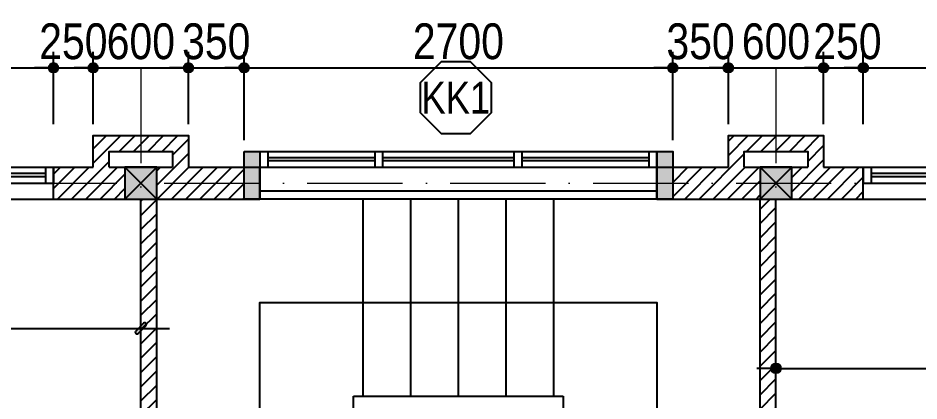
# Model space of a CAD drawing. Header units: millimetres. Extents: x 1201 to 176852, y 279 to 65351.
# Drawn here: x 88695 to 94370, y 35138 to 37547 of the extents above; entities that cross this region are included whole.
import ezdxf
from ezdxf.enums import TextEntityAlignment as Align

# ---------------------------------------------------------------- set-up
doc = ezdxf.new("R2010")
doc.units = ezdxf.units.MM
doc.linetypes.add('ACAD_ISO10W100', pattern=[18, 12, -3, 0, -3])
for name, color, linetype in [('009', 251, 'Continuous'), ('DIM', 1, 'Continuous'), ('DOOR', 20, 'Continuous'), ('MEDIUM', 2, 'Continuous'), ('TAGS', 60, 'Continuous'), ('TEXT', 7, 'Continuous'), ('TUONG', 131, 'Continuous'), ('WALL', 4, 'Continuous')]:
    doc.layers.add(name, color=color, linetype=linetype)
doc.layers.add('NET-THAY', color=2, linetype='Continuous', lineweight=13)
doc.layers.add('TRUC', color=24, linetype='Continuous', lineweight=0)
doc.styles.add('HEL-CONDENSE', font='')
doc.styles.add('KICHTHUOC', font='', dxfattribs={"width": 0.8})
doc.styles.add('VNI-HELVE-CONDENSEN', font='')
doc.styles.get('HEL-CONDENSE').set_extended_font_data('VNI-Helve-Condense')
doc.styles.get('KICHTHUOC').set_extended_font_data('VNI-Helve-Condense')
doc.styles.get('VNI-HELVE-CONDENSEN').set_extended_font_data('VNI-Helve-Condense')
doc.dimstyles.new('1-100', dxfattribs={"dimtxt": 200, "dimasz": 60, "dimexe": 0, "dimexo": 0, "dimgap": 70, "dimtad": 1, "dimtoh": 1, "dimdec": 0, "dimzin": 9, "dimdsep": 46, "dimtxsty": 'KICHTHUOC', "dimblk": 'KTHUOC', "dimcen": 15, "dimdle": 150, "dimclrd": 256, "dimclre": 256, "dimclrt": 7, "dimadec": 0, "dimazin": 0, "dimtfac": 1, "dimtdec": 0, "dimtix": 1, "dimtmove": 2, "dimatfit": 3, "dimfxl": 1, "dimtolj": 1, "dimtzin": 1, "dimarcsym": 0})
doc.dimstyles.new('D100', dxfattribs={"dimtxt": 225, "dimasz": 1.2, "dimexe": 100, "dimexo": 0, "dimgap": 50, "dimtad": 1, "dimdec": 0, "dimzin": 13, "dimdsep": 46, "dimtxsty": 'HEL-CONDENSE', "dimblk": 'D50', "dimcen": 0, "dimclrd": 1, "dimclre": 1, "dimclrt": 7, "dimadec": 0, "dimazin": 0, "dimtfac": 1, "dimtdec": 0, "dimtmove": 0, "dimatfit": 3, "dimldrblk": 'D50', "dimfxl": 1, "dimtolj": 1, "dimtzin": 13, "dimarcsym": 0})
pattern_1 = [(45, (-1228036.16, -308637.74), (-44.9012806, 44.9012806), [])]

# ---------------------------------------------------------------- blocks, each defined once
blk = doc.blocks.new('s11')
at = {"layer": 'DOOR'}
for p, q in [((0, 0), (0, -100)), ((1400, 0), (0, 0)), ((50, 0), (50, -100)), ((1350, 0), (1350, -100)), ((1400, 0), (1400, -100)), ((1400, -100), (0, -100))]:
    blk.add_line(p, q, dxfattribs=at)
at = {"layer": 'DOOR', "linetype": 'ByBlock', "lineweight": -2}
for p, q in [((675, -100), (675, 0)), ((725, -100), (725, 0))]:
    blk.add_line(p, q, dxfattribs=at)
at = {"layer": 'DOOR', "color": 251}
for p, q in [((50, -40), (675, -40)), ((725, -40), (1350, -40)), ((50, -60), (675, -60)), ((725, -60), (1350, -60))]:
    blk.add_line(p, q, dxfattribs=at)
blk = doc.blocks.new('A$C225A2996')
at = {"layer": 'WALL'}
blk.add_hatch(color=4, dxfattribs=at).paths.add_polyline_path([(531.4, 81.6), (731.4, 81.6), (731.4, 281.6), (531.4, 281.6)])
at = {"layer": 'WALL', "color": 4}
for p, q in [((531.4, 281.6), (731.4, 81.6)), ((531.4, 81.6), (731.4, 281.6))]:
    blk.add_line(p, q, dxfattribs=at)
blk.add_lwpolyline([(531.4, 81.6), (731.4, 81.6), (731.4, 281.6), (531.4, 281.6)], close=True, dxfattribs=at)
blk = doc.blocks.new('KH-CUADI')
at = {"layer": 'TAGS'}
blk.add_lwpolyline([(-124.3, 300), (-300, 124.3), (-300, -124.3), (-124.3, -300), (124.3, -300), (300, -124.3), (300, 124.3), (124.3, 300)], close=True, dxfattribs=at)
at = {"layer": 'TAGS', "style": 'VNI-HELVE-CONDENSEN'}
blk.add_attdef('D', text='', height=300, dxfattribs=at).set_placement((0, 0), align=Align.MIDDLE)
blk = doc.blocks.new('D50')
at = {"layer": 'DIM'}
blk.add_hatch(color=256, dxfattribs=at).paths.add_polyline_path([(25, 0, 1), (-25, 0, 1)])
blk.add_line((25, 0), (100, 0), dxfattribs=at)
blk.add_circle((0, 0), 25, dxfattribs=at)
blk = doc.blocks.new('*D1028')
at = {"layer": 'DEFPOINTS', "color": 0, "transparency": 16777216}
for p in [(89769, 37234.2), (89169, 36878.9), (89769, 36878.9)]:
    blk.add_point(p, dxfattribs=at)
at = {"layer": 'DIM', "color": 1, "lineweight": -2, "transparency": 16777216}
for p, q in [((89169, 36878.9), (89169, 37334.2)), ((89769, 36878.9), (89769, 37334.2)), ((89170.2, 37234.2), (89767.8, 37234.2))]:
    blk.add_line(p, q, dxfattribs=at)
at = {"layer": 'DIM', "color": 1, "lineweight": -2, "transparency": 16777216, "xscale": 1.199999999999999, "yscale": 1.199999999999999, "zscale": 1.199999999999999, "rotation": 180}
blk.add_blockref('D50', (89169, 37234.2), dxfattribs=at)
at = {"layer": 'DIM', "color": 1, "lineweight": -2, "transparency": 16777216, "xscale": 1.199999999999999, "yscale": 1.199999999999999, "zscale": 1.199999999999999}
blk.add_blockref('D50', (89769, 37234.2), dxfattribs=at)
at = {"layer": 'DIM', "color": 7, "transparency": 16777216, "insert": (89469, 37399.1), "char_height": 225, "attachment_point": 5, "style": 'HEL-CONDENSE'}
blk.add_mtext('\\A1;600', dxfattribs=at)
blk = doc.blocks.new('*D1029')
at = {"layer": 'DEFPOINTS', "color": 0, "transparency": 16777216}
for p in [(90119, 37234.2), (89769, 36878.9), (90119, 36778.9)]:
    blk.add_point(p, dxfattribs=at)
at = {"layer": 'DIM', "color": 1, "lineweight": -2, "transparency": 16777216}
for p, q in [((89769, 36878.9), (89769, 37334.2)), ((90119, 36778.9), (90119, 37334.2)), ((89770.2, 37234.2), (90117.8, 37234.2))]:
    blk.add_line(p, q, dxfattribs=at)
at = {"layer": 'DIM', "color": 1, "lineweight": -2, "transparency": 16777216, "xscale": 1.199999999999999, "yscale": 1.199999999999999, "zscale": 1.199999999999999, "rotation": 180}
blk.add_blockref('D50', (89769, 37234.2), dxfattribs=at)
at = {"layer": 'DIM', "color": 1, "lineweight": -2, "transparency": 16777216, "xscale": 1.199999999999999, "yscale": 1.199999999999999, "zscale": 1.199999999999999}
blk.add_blockref('D50', (90119, 37234.2), dxfattribs=at)
at = {"layer": 'DIM', "color": 7, "transparency": 16777216, "insert": (89944, 37399.1), "char_height": 225, "attachment_point": 5, "style": 'HEL-CONDENSE'}
blk.add_mtext('\\A1;350', dxfattribs=at)
blk = doc.blocks.new('*D1030')
at = {"layer": 'DEFPOINTS', "color": 0, "transparency": 16777216}
for p in [(92819, 37234.2), (90119, 36778.9), (92819, 36778.9)]:
    blk.add_point(p, dxfattribs=at)
at = {"layer": 'DIM', "color": 1, "lineweight": -2, "transparency": 16777216}
for p, q in [((90119, 36778.9), (90119, 37334.2)), ((92819, 36778.9), (92819, 37334.2)), ((90120.2, 37234.2), (92817.8, 37234.2))]:
    blk.add_line(p, q, dxfattribs=at)
at = {"layer": 'DIM', "color": 1, "lineweight": -2, "transparency": 16777216, "xscale": 1.199999999999999, "yscale": 1.199999999999999, "zscale": 1.199999999999999, "rotation": 180}
blk.add_blockref('D50', (90119, 37234.2), dxfattribs=at)
at = {"layer": 'DIM', "color": 1, "lineweight": -2, "transparency": 16777216, "xscale": 1.199999999999999, "yscale": 1.199999999999999, "zscale": 1.199999999999999}
blk.add_blockref('D50', (92819, 37234.2), dxfattribs=at)
at = {"layer": 'DIM', "color": 7, "transparency": 16777216, "insert": (91469, 37399.1), "char_height": 225, "attachment_point": 5, "style": 'HEL-CONDENSE'}
blk.add_mtext('\\A1;2700', dxfattribs=at)
blk = doc.blocks.new('*D1031')
at = {"layer": 'DEFPOINTS', "color": 0, "transparency": 16777216}
for p in [(93169, 37234.2), (93169, 36878.9), (92819, 36778.9)]:
    blk.add_point(p, dxfattribs=at)
at = {"layer": 'DIM', "color": 1, "lineweight": -2, "transparency": 16777216}
for p, q in [((92819, 36778.9), (92819, 37334.2)), ((93169, 36878.9), (93169, 37334.2)), ((92820.2, 37234.2), (93167.8, 37234.2))]:
    blk.add_line(p, q, dxfattribs=at)
at = {"layer": 'DIM', "color": 1, "lineweight": -2, "transparency": 16777216, "xscale": 1.199999999999999, "yscale": 1.199999999999999, "zscale": 1.199999999999999, "rotation": 180}
blk.add_blockref('D50', (92819, 37234.2), dxfattribs=at)
at = {"layer": 'DIM', "color": 1, "lineweight": -2, "transparency": 16777216, "xscale": 1.199999999999999, "yscale": 1.199999999999999, "zscale": 1.199999999999999}
blk.add_blockref('D50', (93169, 37234.2), dxfattribs=at)
at = {"layer": 'DIM', "color": 7, "transparency": 16777216, "insert": (92994, 37399.1), "char_height": 225, "attachment_point": 5, "style": 'HEL-CONDENSE'}
blk.add_mtext('\\A1;350', dxfattribs=at)
blk = doc.blocks.new('*D1032')
at = {"layer": 'DEFPOINTS', "color": 0, "transparency": 16777216}
for p in [(93769, 37234.2), (93169, 36878.9), (93769, 36878.9)]:
    blk.add_point(p, dxfattribs=at)
at = {"layer": 'DIM', "color": 1, "lineweight": -2, "transparency": 16777216}
for p, q in [((93169, 36878.9), (93169, 37334.2)), ((93769, 36878.9), (93769, 37334.2)), ((93170.2, 37234.2), (93767.8, 37234.2))]:
    blk.add_line(p, q, dxfattribs=at)
at = {"layer": 'DIM', "color": 1, "lineweight": -2, "transparency": 16777216, "xscale": 1.199999999999999, "yscale": 1.199999999999999, "zscale": 1.199999999999999, "rotation": 180}
blk.add_blockref('D50', (93169, 37234.2), dxfattribs=at)
at = {"layer": 'DIM', "color": 1, "lineweight": -2, "transparency": 16777216, "xscale": 1.199999999999999, "yscale": 1.199999999999999, "zscale": 1.199999999999999}
blk.add_blockref('D50', (93769, 37234.2), dxfattribs=at)
at = {"layer": 'DIM', "color": 7, "transparency": 16777216, "insert": (93469, 37399.1), "char_height": 225, "attachment_point": 5, "style": 'HEL-CONDENSE'}
blk.add_mtext('\\A1;600', dxfattribs=at)
blk = doc.blocks.new('*D1033')
at = {"layer": 'DEFPOINTS', "color": 0, "transparency": 16777216}
for p in [(94019, 37234.2), (93769, 36878.9), (94019, 36878.9)]:
    blk.add_point(p, dxfattribs=at)
at = {"layer": 'DIM', "color": 1, "lineweight": -2, "transparency": 16777216}
for p, q in [((93769, 36878.9), (93769, 37334.2)), ((94019, 36878.9), (94019, 37334.2)), ((93770.2, 37234.2), (94017.8, 37234.2))]:
    blk.add_line(p, q, dxfattribs=at)
at = {"layer": 'DIM', "color": 1, "lineweight": -2, "transparency": 16777216, "xscale": 1.199999999999999, "yscale": 1.199999999999999, "zscale": 1.199999999999999, "rotation": 180}
blk.add_blockref('D50', (93769, 37234.2), dxfattribs=at)
at = {"layer": 'DIM', "color": 1, "lineweight": -2, "transparency": 16777216, "xscale": 1.199999999999999, "yscale": 1.199999999999999, "zscale": 1.199999999999999}
blk.add_blockref('D50', (94019, 37234.2), dxfattribs=at)
at = {"layer": 'DIM', "color": 7, "transparency": 16777216, "insert": (93919, 37399.1), "char_height": 225, "attachment_point": 5, "style": 'HEL-CONDENSE'}
blk.add_mtext('\\A1;250', dxfattribs=at)
blk = doc.blocks.new('*D1047')
at = {"layer": 'DEFPOINTS', "color": 0, "transparency": 16777216}
for p in [(88919, 37234.2), (87519, 36878.9), (88919, 36878.9)]:
    blk.add_point(p, dxfattribs=at)
at = {"layer": 'DIM', "color": 1, "lineweight": -2, "transparency": 16777216}
for p, q in [((87519, 36878.9), (87519, 37334.2)), ((88919, 36878.9), (88919, 37334.2)), ((87520.2, 37234.2), (88917.8, 37234.2))]:
    blk.add_line(p, q, dxfattribs=at)
at = {"layer": 'DIM', "color": 1, "lineweight": -2, "transparency": 16777216, "xscale": 1.199999999999999, "yscale": 1.199999999999999, "zscale": 1.199999999999999, "rotation": 180}
blk.add_blockref('D50', (87519, 37234.2), dxfattribs=at)
at = {"layer": 'DIM', "color": 1, "lineweight": -2, "transparency": 16777216, "xscale": 1.199999999999999, "yscale": 1.199999999999999, "zscale": 1.199999999999999}
blk.add_blockref('D50', (88919, 37234.2), dxfattribs=at)
at = {"layer": 'DIM', "color": 7, "transparency": 16777216, "insert": (88219, 37399.1), "char_height": 225, "attachment_point": 5, "style": 'HEL-CONDENSE'}
blk.add_mtext('\\A1;1400', dxfattribs=at)
blk = doc.blocks.new('*D1048')
at = {"layer": 'DEFPOINTS', "color": 0, "transparency": 16777216}
for p in [(89169, 37234.2), (88919, 36942), (89169, 36878.9)]:
    blk.add_point(p, dxfattribs=at)
at = {"layer": 'DIM', "color": 1, "lineweight": -2, "transparency": 16777216}
for p, q in [((88919, 36942), (88919, 37334.2)), ((89169, 36878.9), (89169, 37334.2)), ((88920.2, 37234.2), (89167.8, 37234.2))]:
    blk.add_line(p, q, dxfattribs=at)
at = {"layer": 'DIM', "color": 1, "lineweight": -2, "transparency": 16777216, "xscale": 1.199999999999999, "yscale": 1.199999999999999, "zscale": 1.199999999999999, "rotation": 180}
blk.add_blockref('D50', (88919, 37234.2), dxfattribs=at)
at = {"layer": 'DIM', "color": 1, "lineweight": -2, "transparency": 16777216, "xscale": 1.199999999999999, "yscale": 1.199999999999999, "zscale": 1.199999999999999}
blk.add_blockref('D50', (89169, 37234.2), dxfattribs=at)
at = {"layer": 'DIM', "color": 7, "transparency": 16777216, "insert": (89044, 37399.1), "char_height": 225, "attachment_point": 5, "style": 'HEL-CONDENSE'}
blk.add_mtext('\\A1;250', dxfattribs=at)
blk = doc.blocks.new('*D1053')
at = {"layer": 'DEFPOINTS', "color": 0, "transparency": 16777216}
for p in [(95419, 37234.2), (94019, 36878.9), (95419, 36878.9)]:
    blk.add_point(p, dxfattribs=at)
at = {"layer": 'DIM', "color": 1, "lineweight": -2, "transparency": 16777216}
for p, q in [((94019, 36878.9), (94019, 37334.2)), ((95419, 36878.9), (95419, 37334.2)), ((94020.2, 37234.2), (95417.8, 37234.2))]:
    blk.add_line(p, q, dxfattribs=at)
at = {"layer": 'DIM', "color": 1, "lineweight": -2, "transparency": 16777216, "xscale": 1.199999999999999, "yscale": 1.199999999999999, "zscale": 1.199999999999999, "rotation": 180}
blk.add_blockref('D50', (94019, 37234.2), dxfattribs=at)
at = {"layer": 'DIM', "color": 1, "lineweight": -2, "transparency": 16777216, "xscale": 1.199999999999999, "yscale": 1.199999999999999, "zscale": 1.199999999999999}
blk.add_blockref('D50', (95419, 37234.2), dxfattribs=at)
at = {"layer": 'DIM', "color": 7, "transparency": 16777216, "insert": (94719, 37399.1), "char_height": 225, "attachment_point": 5, "style": 'HEL-CONDENSE'}
blk.add_mtext('\\A1;1400', dxfattribs=at)
blk = doc.blocks.new('*D980')
at = {"layer": 'DEFPOINTS', "color": 0, "transparency": 16777216}
for p in [(98869, 35343.4), (93469, 35227.7), (98869, 35227.7)]:
    blk.add_point(p, dxfattribs=at)
at = {"layer": 'DIM', "color": 1, "lineweight": -2, "transparency": 16777216}
for p, q in [((93469, 35227.7), (93469, 35443.4)), ((98869, 35227.7), (98869, 35443.4)), ((93470.2, 35343.4), (98867.8, 35343.4))]:
    blk.add_line(p, q, dxfattribs=at)
at = {"layer": 'DIM', "color": 1, "lineweight": -2, "transparency": 16777216, "xscale": 1.199999999999999, "yscale": 1.199999999999999, "zscale": 1.199999999999999, "rotation": 180}
blk.add_blockref('D50', (93469, 35343.4), dxfattribs=at)
at = {"layer": 'DIM', "color": 1, "lineweight": -2, "transparency": 16777216, "xscale": 1.199999999999999, "yscale": 1.199999999999999, "zscale": 1.199999999999999}
blk.add_blockref('D50', (98869, 35343.4), dxfattribs=at)
at = {"layer": 'DIM', "color": 7, "transparency": 16777216, "insert": (96169, 35508.3), "char_height": 225, "attachment_point": 5, "style": 'HEL-CONDENSE'}
blk.add_mtext('\\A1;5400', dxfattribs=at)
blk = doc.blocks.new('KTHUOC')
at = {"ltscale": 50}
h = blk.add_hatch(color=256, dxfattribs=at)
edge = h.paths.add_edge_path()
edge.add_line((0.283, 0.53), (-0.53, -0.283))
edge.add_arc((-0.407, -0.407), 0.175, 135, 225)
edge.add_arc((-0.407, -0.407), 0.175, 225, 315)
edge.add_line((-0.283, -0.53), (0.53, 0.283))
edge.add_arc((0.407, 0.407), 0.175, 315, 405)
edge.add_arc((0.407, 0.407), 0.175, 45, 135)
for p, q in [((0, -2), (0, 2)), ((-3, 0), (3, 0))]:
    blk.add_line(p, q)
blk.add_lwpolyline([(0.283, 0.53), (-0.53, -0.283, 0.414214), (-0.53, -0.53), (-0.53, -0.53, 0.414214), (-0.283, -0.53), (0.53, 0.283, 0.414214), (0.53, 0.53), (0.53, 0.53, 0.414214)], format="xyb", close=True)
blk = doc.blocks.new('*D981')
at = {"layer": '009', "lineweight": -2, "transparency": 16777216}
blk.add_line((84029, 35594.9), (89409, 35594.9), dxfattribs=at)
at = {"layer": 'DEFPOINTS', "color": 0, "transparency": 16777216}
for p in [(83969, 35594.9), (89469, 35594.9), (89469, 35594.9)]:
    blk.add_point(p, dxfattribs=at)
at = {"layer": '009', "lineweight": -2, "transparency": 16777216, "xscale": 60, "yscale": 60, "zscale": 60, "rotation": 180}
blk.add_blockref('KTHUOC', (83969, 35594.9), dxfattribs=at)
at = {"layer": '009', "lineweight": -2, "transparency": 16777216, "xscale": 60, "yscale": 60, "zscale": 60}
blk.add_blockref('KTHUOC', (89469, 35594.9), dxfattribs=at)
at = {"layer": '009', "color": 7, "transparency": 16777216, "insert": (86719, 35767), "char_height": 200, "attachment_point": 5, "style": 'KICHTHUOC'}
blk.add_mtext('\\A1;5500', dxfattribs=at)

msp = doc.modelspace()

# ---------------------------------------------------------------- hatches: boundary and pattern name
at = {"layer": '009'}
h = msp.add_hatch(dxfattribs=at)
h.set_pattern_fill('ANSI31', color=256, scale=20, style=0)
h.set_pattern_definition(pattern_1)
h.paths.add_polyline_path([(87769.008, 32508.429), (84069.008, 32508.429), (84069.008, 32408.429), (87769.008, 32408.429)])
h.paths.add_polyline_path([(87519.008, 36608.429), (87269.008, 36608.429), (87269.008, 36808.429), (86669.008, 36808.429), (86669.008, 36608.429), (86169.008, 36608.429), (86169.008, 36408.429), (87519.008, 36408.429)])
h.paths.add_polyline_path([(86769.008, 36608.429), (86769.008, 36708.429), (87169.008, 36708.429), (87169.008, 36608.429)], flags=17)
h.paths.add_polyline_path([(89369.008, 36608.429), (89269.008, 36608.429), (89269.008, 36708.429), (89669.008, 36708.429), (89669.008, 36608.429), (89569.008, 36608.429), (89569.008, 36408.429), (90119.008, 36408.429), (90119.008, 36608.429), (89769.008, 36608.429), (89769.008, 36808.429), (89169.008, 36808.429), (89169.008, 36608.429), (88919.008, 36608.429), (88919.008, 36408.429), (89369.008, 36408.429)])
h.paths.add_polyline_path([(89569.008, 36408.429), (89469.008, 36408.429), (89469.008, 32608.429), (89569.008, 32608.429)])
h = msp.add_hatch(dxfattribs=at)
h.set_pattern_fill('ANSI31', color=256, scale=20, style=0)
h.set_pattern_definition(pattern_1)
h.paths.add_polyline_path([(93169.008, 36608.429), (92819.008, 36608.429), (92819.008, 36408.429), (93369.008, 36408.429), (93369.008, 36608.429), (93269.008, 36608.429), (93269.008, 36708.429), (93669.008, 36708.429), (93669.008, 36608.429), (93569.008, 36608.429), (93569.008, 36408.429), (94019.008, 36408.429), (94019.008, 36608.429), (93769.008, 36608.429), (93769.008, 36808.429), (93169.008, 36808.429)])
h.paths.add_polyline_path([(93469.008, 36408.429), (93369.008, 36408.429), (93369.008, 32608.429), (93469.008, 32608.429)])
h.paths.add_polyline_path([(96769.008, 36408.429), (96769.008, 36608.429), (96269.008, 36608.429), (96269.008, 36808.429), (95669.008, 36808.429), (95669.008, 36608.429), (95419.008, 36608.429), (95419.008, 36408.429)])
h.paths.add_polyline_path([(95769.008, 36608.429), (96169.008, 36608.429), (96169.008, 36708.429), (95769.008, 36708.429)], flags=17)
h.paths.add_polyline_path([(98869.008, 36408.429), (98869.008, 36608.429), (98769.008, 36608.429), (98769.008, 36708.429), (99169.008, 36708.429), (99169.008, 36608.429), (99069.008, 36608.429), (99069.008, 36408.429), (99769.008, 36408.429), (99769.008, 36608.429), (99269.008, 36608.429), (99269.008, 36808.429), (98669.008, 36808.429), (98669.008, 36608.429), (98169.008, 36608.429), (98169.008, 36408.429)])
h.paths.add_polyline_path([(98969.008, 36408.429), (98869.008, 36408.429), (98869.008, 32608.429), (98969.008, 32608.429)])
h.paths.add_polyline_path([(94569.008, 32508.429), (94569.008, 32408.429), (98869.008, 32408.429), (98869.008, 32508.429)])
h.paths.add_polyline_path([(97269.008, 30608.429), (97269.008, 30508.429), (98869.008, 30508.429), (98869.008, 30608.429)])
h.paths.add_polyline_path([(93569.008, 32508.429), (93569.008, 32408.429), (93669.008, 32408.429), (93669.008, 32508.429)])
h.paths.add_polyline_path([(98175.08, 32193.079), (98175.08, 32723.779), (98517.38, 32723.779), (98517.38, 32193.079)], flags=9)
h.paths.add_polyline_path([(98175.08, 30293.079), (98175.08, 30823.779), (98517.38, 30823.779), (98517.38, 30293.079)], flags=9)
at = {"layer": 'TUONG'}
for points in [[(90119.008, 36708.429), (90219.008, 36708.429), (90219.008, 36408.429), (90119.008, 36408.429)], [(92719.008, 36708.429), (92819.008, 36708.429), (92819.008, 36408.429), (92719.008, 36408.429)]]:
    msp.add_hatch(color=256, dxfattribs=at).paths.add_polyline_path(points)

# ---------------------------------------------------------------- linework, layer by layer
at = {"layer": 'DOOR'}
for p, q in [((90219.008, 36708.429, 6450), (90219.008, 36608.429, 6450)), ((90219.008, 36708.429, 6450), (92719.008, 36708.429, 6450)), ((90269.008, 36708.429, 6450), (90269.008, 36608.429, 6450)), ((91819.008, 36708.429, 6450), (91819.008, 36608.429, 6450)), ((91869.008, 36708.429, 6450), (91869.008, 36608.429, 6450)), ((92669.008, 36708.429, 6450), (92669.008, 36608.429, 6450)), ((92719.008, 36708.429, 6450), (92719.008, 36608.429, 6450)), ((90219.008, 36608.429, 6450), (92719.008, 36608.429, 6450))]:
    msp.add_line(p, q, dxfattribs=at)
at = {"layer": 'DOOR', "color": 251}
for p, q in [((90944.008, 36668.429, 6450), (90269.008, 36668.429, 6450)), ((91819.008, 36668.429, 6450), (90994.008, 36668.429, 6450)), ((92669.008, 36668.429, 6450), (91869.008, 36668.429, 6450)), ((90944.008, 36648.429, 6450), (90269.008, 36648.429, 6450)), ((91819.008, 36648.429, 6450), (90994.008, 36648.429, 6450)), ((92669.008, 36648.429, 6450), (91869.008, 36648.429, 6450))]:
    msp.add_line(p, q, dxfattribs=at)
at = {"layer": 'DOOR', "linetype": 'ByBlock', "lineweight": -2}
for p, q in [((90944.008, 36608.429, 6450), (90944.008, 36708.429, 6450)), ((90994.008, 36608.429, 6450), (90994.008, 36708.429, 6450))]:
    msp.add_line(p, q, dxfattribs=at)
at = {"layer": 'MEDIUM'}
for p, q in [((87519.008, 36408.429, 6450), (88919.008, 36408.429, 6450)), ((94019.008, 36408.429, 6450), (95419.008, 36408.429, 6450))]:
    msp.add_line(p, q, dxfattribs=at)
at = {"layer": 'NET-THAY', "linetype": 'ByBlock', "lineweight": -2}
for p, q in [((90869.008, 35168.429, 6450), (90869.008, 36408.429, 6450)), ((91169.008, 35168.429, 6450), (91169.008, 36408.429, 6450)), ((91469.008, 35168.429, 6450), (91469.008, 36408.429, 6450)), ((91469.008, 35168.429, 6450), (91469.008, 36408.429, 6450)), ((91769.008, 35168.429, 6450), (91769.008, 36408.429, 6450)), ((92069.008, 35168.429, 6450), (92069.008, 36408.429, 6450)), ((90809.008, 35168.429, 6450), (92129.008, 35168.429, 6450)), ((90809.008, 32548.429, 6450), (90809.008, 35168.429, 6450)), ((90809.008, 35168.429, 6450), (90809.008, 35168.429, 6450)), ((92129.008, 35168.429, 6450), (92129.008, 32608.429, 6450))]:
    msp.add_line(p, q, dxfattribs=at)
at = {"layer": 'NET-THAY', "linetype": 'ByBlock', "lineweight": -2, "elevation": 6450}
for points in [[(92719.008, 36458.429), (90219.008, 36458.429)], [(92719.008, 36408.429), (90219.008, 36408.429)]]:
    msp.add_lwpolyline(points, dxfattribs=at)
at = {"layer": 'TEXT', "elevation": 6450}
for points in [[(90219.008, 32708.429), (90219.008, 35758.429), (92719.008, 35758.429), (92719.008, 32708.429)], [(90219.008, 32708.429), (90219.008, 35758.429), (92719.008, 35758.429), (92719.008, 32608.429)]]:
    msp.add_lwpolyline(points, dxfattribs=at)
at = {"layer": 'TRUC', "linetype": 'ACAD_ISO10W100', "ltscale": 50, "elevation": 6450}
msp.add_lwpolyline([(72515.024, 37234.209), (110285.336, 37234.209), (110285.336, 20808.429), (72515.024, 20808.429)], close=True, dxfattribs=at)
for points in [[(89469.008, 37234.209), (89469.008, 20808.429)], [(93469.008, 37234.209), (93469.008, 20808.429)], [(72515.024, 36508.429), (110285.336, 36508.429)]]:
    msp.add_lwpolyline(points, dxfattribs=at)
at = {"layer": 'TUONG'}
for p, q in [((88919.008, 36408.429, 6450), (88919.008, 36608.429, 6450)), ((90219.008, 36408.429, 6450), (90219.008, 36608.429, 6450)), ((92719.008, 36608.429, 6450), (92719.008, 36408.429, 6450)), ((94019.008, 36408.429, 6450), (94019.008, 36608.429, 6450)), ((89569.008, 36408.429, 6450), (90219.008, 36408.429, 6450)), ((92719.008, 36408.429, 6450), (93369.008, 36408.429, 6450))]:
    msp.add_line(p, q, dxfattribs=at)
at = {"layer": 'TUONG', "elevation": 6450}
for points in [[(89169.008, 36608.429), (89169.008, 36808.429), (89769.008, 36808.429), (89769.008, 36608.429)], [(93169.008, 36608.429), (93169.008, 36808.429), (93769.008, 36808.429), (93769.008, 36608.429)], [(89269.008, 36608.429), (89269.008, 36708.429), (89669.008, 36708.429), (89669.008, 36608.429)], [(93269.008, 36608.429), (93269.008, 36708.429), (93669.008, 36708.429), (93669.008, 36608.429)], [(88919.008, 36608.429), (89169.008, 36608.429)], [(89269.008, 36608.429), (89669.008, 36608.429)], [(89769.008, 36608.429), (90219.008, 36608.429)], [(92719.008, 36608.429), (93169.008, 36608.429)], [(93269.008, 36608.429), (93669.008, 36608.429)], [(93769.008, 36608.429), (94019.008, 36608.429)], [(88919.008, 36408.429), (89469.008, 36408.429)], [(89469.008, 32408.429), (89469.008, 36408.429)], [(89569.008, 36408.429), (90219.008, 36408.429)], [(89569.008, 32408.429), (89569.008, 36408.429)], [(92719.008, 36408.429), (93369.008, 36408.429)], [(93369.008, 32608.429), (93369.008, 36408.429)], [(93469.008, 36408.429), (94019.008, 36408.429)], [(93469.008, 32608.429), (93469.008, 36408.429)]]:
    msp.add_lwpolyline(points, dxfattribs=at)
for points in [[(90119.008, 36708.429), (90219.008, 36708.429), (90219.008, 36408.429), (90119.008, 36408.429)], [(92719.008, 36708.429), (92819.008, 36708.429), (92819.008, 36408.429), (92719.008, 36408.429)]]:
    msp.add_lwpolyline(points, close=True, dxfattribs=at)

# ---------------------------------------------------------------- block references
at = {"layer": 'DOOR', "xscale": -1}
for p in [(88919.008, 36608.429, 6450), (95419.008, 36608.429, 6450)]:
    msp.add_blockref('s11', p, dxfattribs=at)
at = {"layer": 'TAGS', "linetype": 'Continuous'}
ref = msp.add_blockref('KH-CUADI', (91452.746, 37045.649, 6450), dxfattribs=dict(at, xscale=0.75, yscale=0.75, zscale=0.75, rotation=180))
ref.add_attrib('D', 'KK1', dxfattribs={"color": 7, "height": 200, "style": 'VNI-HELVE-CONDENSEN'}).set_placement((91452.746, 37045.649, 6450), align=Align.MIDDLE)
at = {"layer": 'TUONG', "color": 4}
for p in [(88837.618, 36326.796, 6450), (92837.618, 36326.796, 6450)]:
    msp.add_blockref('A$C225A2996', p, dxfattribs=at)

# ---------------------------------------------------------------- dimensions: what is measured, and where the dimension line sits
at = {"layer": '009'}
dim = msp.add_linear_dim(base=(89469.008, 35594.898, 6450), p1=(83969.008, 35594.898, 6450), p2=(89469.008, 35594.898, 6450), dimstyle='1-100', dxfattribs=at)
dim.commit()
dim.dimension.update_dxf_attribs({"geometry": '*D981', "text_midpoint": (86719.008, 35767.032, 6450)})
at = {"layer": 'DIM'}
for base, p1, p2, picture, middle in [((88919.008, 37234.209, 6450), (87519.008, 36878.853, 6450), (88919.008, 36878.853, 6450), '*D1047', (88219.008, 37399.109, 6450)), ((98869.008, 35343.444, 6450), (93469.008, 35227.681, 6450), (98869.008, 35227.681, 6450), '*D980', (96169.008, 35508.344, 6450))]:
    dim = msp.add_linear_dim(base=base, p1=p1, p2=p2, dimstyle='D100', dxfattribs=at)
    dim.commit()
    dim.dimension.update_dxf_attribs({"geometry": picture, "text_midpoint": middle})
dim = msp.add_linear_dim(base=(89169.008, 37234.209, 6450), p1=(88919.008, 36941.979, 6450), p2=(89169.008, 36878.853, 6450), dimstyle='D100', dxfattribs=at)
dim.commit()
dim.dimension.update_dxf_attribs({"geometry": '*D1048', "text_midpoint": (89044.008, 37234.209, 6450), "dimtype": 160})
for base, p1, p2, picture, middle in [((89769.008, 37234.209, 6450), (89169.008, 36878.853, 6450), (89769.008, 36878.853, 6450), '*D1028', (89469.008, 37399.109, 6450)), ((92819.008, 37234.209, 6450), (90119.008, 36778.853, 6450), (92819.008, 36778.853, 6450), '*D1030', (91469.008, 37399.109, 6450)), ((93769.008, 37234.209, 6450), (93169.008, 36878.853, 6450), (93769.008, 36878.853, 6450), '*D1032', (93469.008, 37399.109, 6450)), ((95419.008, 37234.209, 6450), (94019.008, 36878.906, 6450), (95419.008, 36878.853, 6450), '*D1053', (94719.008, 37399.109, 6450))]:
    dim = msp.add_linear_dim(base=base, p1=p1, p2=p2, dimstyle='D100', override={"dimtmove": 1}, dxfattribs=at)
    dim.commit()
    dim.dimension.update_dxf_attribs({"geometry": picture, "text_midpoint": middle})
for base, p1, p2, picture, middle in [((90119.008, 37234.209, 6450), (89769.008, 36878.853, 6450), (90119.008, 36778.853, 6450), '*D1029', (89944.008, 37234.209, 6450)), ((93169.008, 37234.209, 6450), (92819.008, 36778.853, 6450), (93169.008, 36878.853, 6450), '*D1031', (92994.008, 37234.209, 6450)), ((94019.008, 37234.209, 6450), (93769.008, 36878.853, 6450), (94019.008, 36878.906, 6450), '*D1033', (93919.008, 37234.209, 6450))]:
    dim = msp.add_linear_dim(base=base, p1=p1, p2=p2, dimstyle='D100', override={"dimtmove": 1}, dxfattribs=at)
    dim.commit()
    dim.dimension.update_dxf_attribs({"geometry": picture, "text_midpoint": middle, "dimtype": 160})

doc.saveas('drawing.dxf')
